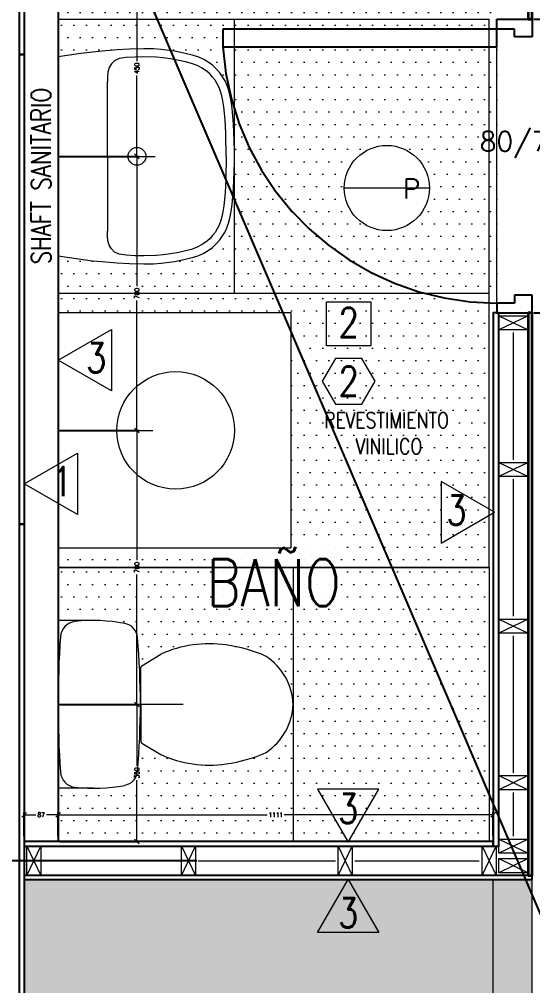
# Model space of a CAD drawing. Header units: metres. Extents: x -5.2 to 15.5, y -10.3 to 8.3.
# Drawn here: x -3.155 to -1.845, y -0.318 to 2.15 of the extents above; entities that cross this region are included whole.
import ezdxf
from ezdxf import colors
from ezdxf.entities.mleader import LeaderData, LeaderLine
from ezdxf.enums import TextEntityAlignment as Align
from ezdxf.math import Vec2, Vec3

# ---------------------------------------------------------------- set-up
doc = ezdxf.new("R2010")
doc.units = ezdxf.units.M
doc.header["$LTSCALE"] = 5
doc.header["$MEASUREMENT"] = 0
doc.linetypes.add('CENTER', pattern=[2, 1.25, -0.25, 0.25, -0.25])
doc.linetypes.add('HIDDEN', pattern=[0.375, 0.25, -0.125])
doc.layers.get('0').update_dxf_attribs({"color": 30})
doc.layers.get('DEFPOINTS').update_dxf_attribs({"color": 210})
for name, color, linetype, lineweight in [('A-ANNO-DIMS', 3, 'Continuous', 18), ('A-ANNO-SYMB', 3, 'Continuous', 18), ('A-ANNO-TEXT', 3, 'Continuous', 18), ('A-DETL-MCUT', 4, 'Continuous', 25), ('A-DOOR-FULL', 4, 'Continuous', 25), ('A-DOOR-SYMB', 3, 'Continuous', 18), ('A-ELEV-MBE2', 4, 'Continuous', 25), ('A-ELEV-OVHD', 3, 'HIDDEN', 18), ('A-FLOR-PATT', 8, 'Continuous', 18), ('A-FURN', 8, 'Continuous', 18), ('A-SECT-MCUT', 7, 'Continuous', 35), ('A-WALL-PATT', 8, 'Continuous', 18), ('A-WALL-STUD', 3, 'Continuous', 18)]:
    doc.layers.add(name, color=color, linetype=linetype, lineweight=lineweight)
doc.styles.add('E-ROMANS', font='romans.shx', dxfattribs={"width": 0.8})
doc.styles.get("Standard").update_dxf_attribs({"font": 'arial.ttf'})
doc.dimstyles.new('E-0010_TICK_12', dxfattribs={"dimscale": 0.001, "dimtxt": 12, "dimasz": 12, "dimexe": 6, "dimexo": 4, "dimgap": 6, "dimtad": 0, "dimdec": 0, "dimlfac": 1000, "dimzin": 0, "dimdsep": 46, "dimtxsty": 'E-ROMANS', "dimblk": 'OBLIQUE', "dimcen": 6, "dimclrd": 256, "dimclre": 256, "dimclrt": 256, "dimadec": 0, "dimazin": 0, "dimtfac": 1, "dimtdec": 0, "dimtmove": 1, "dimatfit": 3, "dimldrblk": 'OPEN90', "dimfxl": 1, "dimtfill": 1, "dimtolj": 1, "dimtzin": 0, "dimlwd": -1, "dimarcsym": 0})
doc.dimstyles.new('E-0050_ARW_12', dxfattribs={"dimscale": 0.001, "dimtxt": 60, "dimasz": 60, "dimexe": 30, "dimexo": 20, "dimgap": 30, "dimtad": 0, "dimzin": 0, "dimdsep": 46, "dimtxsty": 'E-ROMANS', "dimblk": 'OPEN90', "dimcen": 30, "dimclrd": 256, "dimclre": 256, "dimclrt": 256, "dimadec": 0, "dimazin": 0, "dimtfac": 1, "dimtmove": 1, "dimatfit": 3, "dimldrblk": 'OPEN90', "dimfxl": 1, "dimtfill": 1, "dimtolj": 1, "dimtzin": 0, "dimlwd": -1, "dimarcsym": 0})
pattern_1 = [(0, (-391.381464, -27.201537), (0.015875, 0.03175), [0, -0.03175])]

# ---------------------------------------------------------------- blocks, each defined once
blk = doc.blocks.new('_Open90')
at = {"color": 0, "linetype": 'ByBlock', "lineweight": -2}
for p, q in [((-0.5, 0.5), (0, 0)), ((0, 0), (-1, 0)), ((0, 0), (-0.5, -0.5))]:
    blk.add_line(p, q, dxfattribs=at)
blk = doc.blocks.new('*D53')
at = {"layer": 'A-ANNO-DIMS', "lineweight": -2, "transparency": 16777216}
for p, q in [((-2.7016, 0.0005), (-4.6127, 0.0005)), ((-2.7126, -3.9025), (-4.6127, -3.9025))]:
    blk.add_line(p, q, dxfattribs=at)
at = {"layer": 'A-ANNO-DIMS', "transparency": 16777216}
for p, q in [((-4.5827, -0.0595), (-4.5827, -1.8479)), ((-4.5827, -3.8425), (-4.5827, -2.0541))]:
    blk.add_line(p, q, dxfattribs=at)
at = {"layer": 'DEFPOINTS', "color": 0, "transparency": 16777216}
for p in [(-4.5827, 0.0005), (-2.6816, 0.0005), (-2.6926, -3.9025)]:
    blk.add_point(p, dxfattribs=at)
at = {"layer": 'A-ANNO-DIMS', "transparency": 16777216, "xscale": 0.06, "yscale": 0.06, "zscale": 0.06}
for p, rotation in [((-4.5827, 0.0005), 90), ((-4.5827, -3.9025), 270)]:
    blk.add_blockref('_Open90', p, dxfattribs=dict(at, rotation=rotation))
at = {"layer": 'A-ANNO-DIMS', "transparency": 16777216, "insert": (-4.5827, -1.951), "char_height": 0.06, "attachment_point": 5, "rotation": 90, "style": 'E-ROMANS', "bg_fill": 3, "box_fill_scale": 1.25, "bg_fill_color": 256, "bg_fill_true_color": 13158600, "bg_fill_transparency": 0}
blk.add_mtext('\\A1;3.90', dxfattribs=at)
blk = doc.blocks.new('_Oblique')
at = {"color": 0, "linetype": 'ByBlock', "lineweight": -2}
blk.add_line((-0.5, -0.5), (0.5, 0.5), dxfattribs=at)
blk = doc.blocks.new('*D76')
at = {"layer": 'A-ANNO-DIMS', "lineweight": -2, "transparency": 16777216}
for p, q in [((-3.0518, 2.25), (-2.8488, 2.25)), ((-3.0518, 1.8), (-2.8488, 1.8))]:
    blk.add_line(p, q, dxfattribs=at)
at = {"layer": 'A-ANNO-DIMS', "transparency": 16777216}
for p, q in [((-2.8548, 2.25), (-2.8548, 2.0433)), ((-2.8548, 1.8), (-2.8548, 2.0066))]:
    blk.add_line(p, q, dxfattribs=at)
at = {"layer": 'DEFPOINTS', "color": 0, "transparency": 16777216}
for p in [(-3.0558, 2.25), (-2.8548, 2.25), (-3.0558, 1.8)]:
    blk.add_point(p, dxfattribs=at)
at = {"layer": 'A-ANNO-DIMS', "transparency": 16777216, "xscale": 0.012, "yscale": 0.012, "zscale": 0.012}
for p, rotation in [((-2.8548, 2.25), 90), ((-2.8548, 1.8), 270)]:
    blk.add_blockref('_Oblique', p, dxfattribs=dict(at, rotation=rotation))
at = {"layer": 'A-ANNO-DIMS', "transparency": 16777216, "insert": (-2.8548, 2.025), "char_height": 0.012, "attachment_point": 5, "rotation": 90, "style": 'E-ROMANS', "bg_fill": 3, "box_fill_scale": 1.25, "bg_fill_color": 256, "bg_fill_true_color": 13158600, "bg_fill_transparency": 0}
blk.add_mtext('\\A1;450', dxfattribs=at)
blk = doc.blocks.new('*D55')
at = {"layer": 'A-ANNO-DIMS', "lineweight": -2, "transparency": 16777216}
for p, q in [((-3.0518, 1.8), (-2.8488, 1.8)), ((-3.0518, 1.1), (-2.8488, 1.1))]:
    blk.add_line(p, q, dxfattribs=at)
at = {"layer": 'A-ANNO-DIMS', "transparency": 16777216}
for p, q in [((-2.8548, 1.8), (-2.8548, 1.4683)), ((-2.8548, 1.1), (-2.8548, 1.4317))]:
    blk.add_line(p, q, dxfattribs=at)
at = {"layer": 'DEFPOINTS', "color": 0, "transparency": 16777216}
for p in [(-3.0558, 1.8), (-2.8548, 1.8), (-3.0558, 1.1)]:
    blk.add_point(p, dxfattribs=at)
at = {"layer": 'A-ANNO-DIMS', "transparency": 16777216, "xscale": 0.012, "yscale": 0.012, "zscale": 0.012}
for p, rotation in [((-2.8548, 1.8), 90), ((-2.8548, 1.1), 270)]:
    blk.add_blockref('_Oblique', p, dxfattribs=dict(at, rotation=rotation))
at = {"layer": 'A-ANNO-DIMS', "transparency": 16777216, "insert": (-2.8548, 1.45), "char_height": 0.012, "attachment_point": 5, "rotation": 90, "style": 'E-ROMANS', "bg_fill": 3, "box_fill_scale": 1.25, "bg_fill_color": 256, "bg_fill_true_color": 13158600, "bg_fill_transparency": 0}
blk.add_mtext('\\A1;700', dxfattribs=at)
blk = doc.blocks.new('*D56')
at = {"layer": 'A-ANNO-DIMS', "lineweight": -2, "transparency": 16777216}
for p, q in [((-3.0518, 1.1), (-2.8488, 1.1)), ((-3.0518, 0.4), (-2.8488, 0.4))]:
    blk.add_line(p, q, dxfattribs=at)
at = {"layer": 'A-ANNO-DIMS', "transparency": 16777216}
for p, q in [((-2.8548, 1.1), (-2.8548, 0.7683)), ((-2.8548, 0.4), (-2.8548, 0.7317))]:
    blk.add_line(p, q, dxfattribs=at)
at = {"layer": 'DEFPOINTS', "color": 0, "transparency": 16777216}
for p in [(-3.0558, 1.1), (-2.8548, 1.1), (-3.0558, 0.4)]:
    blk.add_point(p, dxfattribs=at)
at = {"layer": 'A-ANNO-DIMS', "transparency": 16777216, "xscale": 0.012, "yscale": 0.012, "zscale": 0.012}
for p, rotation in [((-2.8548, 1.1), 90), ((-2.8548, 0.4), 270)]:
    blk.add_blockref('_Oblique', p, dxfattribs=dict(at, rotation=rotation))
at = {"layer": 'A-ANNO-DIMS', "transparency": 16777216, "insert": (-2.8548, 0.75), "char_height": 0.012, "attachment_point": 5, "rotation": 90, "style": 'E-ROMANS', "bg_fill": 3, "box_fill_scale": 1.25, "bg_fill_color": 256, "bg_fill_true_color": 13158600, "bg_fill_transparency": 0}
blk.add_mtext('\\A1;700', dxfattribs=at)
blk = doc.blocks.new('*D57')
at = {"layer": 'A-ANNO-DIMS', "lineweight": -2, "transparency": 16777216}
for p, q in [((-3.0518, 0.4), (-2.8488, 0.4)), ((-3.0518, 0.05), (-2.8488, 0.05))]:
    blk.add_line(p, q, dxfattribs=at)
at = {"layer": 'A-ANNO-DIMS', "transparency": 16777216}
for p, q in [((-2.8548, 0.4), (-2.8548, 0.2433)), ((-2.8548, 0.05), (-2.8548, 0.2067))]:
    blk.add_line(p, q, dxfattribs=at)
at = {"layer": 'DEFPOINTS', "color": 0, "transparency": 16777216}
for p in [(-3.0558, 0.4), (-2.8548, 0.4), (-3.0558, 0.05)]:
    blk.add_point(p, dxfattribs=at)
at = {"layer": 'A-ANNO-DIMS', "transparency": 16777216, "xscale": 0.012, "yscale": 0.012, "zscale": 0.012}
for p, rotation in [((-2.8548, 0.4), 90), ((-2.8548, 0.05), 270)]:
    blk.add_blockref('_Oblique', p, dxfattribs=dict(at, rotation=rotation))
at = {"layer": 'A-ANNO-DIMS', "transparency": 16777216, "insert": (-2.8548, 0.225), "char_height": 0.012, "attachment_point": 5, "rotation": 90, "style": 'E-ROMANS', "bg_fill": 3, "box_fill_scale": 1.25, "bg_fill_color": 256, "bg_fill_true_color": 13158600, "bg_fill_transparency": 0}
blk.add_mtext('\\A1;350', dxfattribs=at)
blk = doc.blocks.new('*D58')
at = {"layer": 'A-ANNO-DIMS', "lineweight": -2, "transparency": 16777216}
for p, q in [((-3.1428, 0.0636), (-3.1428, 0.1242)), ((-3.0558, 0.0636), (-3.0558, 0.1242))]:
    blk.add_line(p, q, dxfattribs=at)
at = {"layer": 'A-ANNO-DIMS', "transparency": 16777216}
for p, q in [((-3.1428, 0.1182), (-3.1131, 0.1182)), ((-3.0558, 0.1182), (-3.0855, 0.1182))]:
    blk.add_line(p, q, dxfattribs=at)
at = {"layer": 'DEFPOINTS', "color": 0, "transparency": 16777216}
for p in [(-3.0558, 0.1182), (-3.1428, 0.0596), (-3.0558, 0.0596)]:
    blk.add_point(p, dxfattribs=at)
at = {"layer": 'A-ANNO-DIMS', "transparency": 16777216, "xscale": 0.012, "yscale": 0.012, "zscale": 0.012, "rotation": 180}
blk.add_blockref('_Oblique', (-3.1428, 0.1182), dxfattribs=at)
at = {"layer": 'A-ANNO-DIMS', "transparency": 16777216, "xscale": 0.012, "yscale": 0.012, "zscale": 0.012}
blk.add_blockref('_Oblique', (-3.0558, 0.1182), dxfattribs=at)
at = {"layer": 'A-ANNO-DIMS', "transparency": 16777216, "insert": (-3.0993, 0.1182), "char_height": 0.012, "attachment_point": 5, "style": 'E-ROMANS', "bg_fill": 3, "box_fill_scale": 1.25, "bg_fill_color": 256, "bg_fill_true_color": 13158600, "bg_fill_transparency": 0}
blk.add_mtext('\\A1;87', dxfattribs=at)
blk = doc.blocks.new('*D59')
at = {"layer": 'A-ANNO-DIMS', "lineweight": -2, "transparency": 16777216}
for p, q in [((-3.0558, 0.0636), (-3.0558, 0.1242)), ((-1.945, 0.0636), (-1.945, 0.1242))]:
    blk.add_line(p, q, dxfattribs=at)
at = {"layer": 'A-ANNO-DIMS', "transparency": 16777216}
for p, q in [((-3.0558, 0.1182), (-2.5213, 0.1182)), ((-1.945, 0.1182), (-2.4796, 0.1182))]:
    blk.add_line(p, q, dxfattribs=at)
at = {"layer": 'DEFPOINTS', "color": 0, "transparency": 16777216}
for p in [(-1.945, 0.1182), (-3.0558, 0.0596), (-1.945, 0.0596)]:
    blk.add_point(p, dxfattribs=at)
at = {"layer": 'A-ANNO-DIMS', "transparency": 16777216, "xscale": 0.012, "yscale": 0.012, "zscale": 0.012, "rotation": 180}
blk.add_blockref('_Oblique', (-3.0558, 0.1182), dxfattribs=at)
at = {"layer": 'A-ANNO-DIMS', "transparency": 16777216, "xscale": 0.012, "yscale": 0.012, "zscale": 0.012}
blk.add_blockref('_Oblique', (-1.945, 0.1182), dxfattribs=at)
at = {"layer": 'A-ANNO-DIMS', "transparency": 16777216, "insert": (-2.5004, 0.1182), "char_height": 0.012, "attachment_point": 5, "style": 'E-ROMANS', "bg_fill": 3, "box_fill_scale": 1.25, "bg_fill_color": 256, "bg_fill_true_color": 13158600, "bg_fill_transparency": 0}
blk.add_mtext('\\A1;1111', dxfattribs=at)
blk = doc.blocks.new('*D77')
at = {"layer": 'A-ANNO-DIMS', "lineweight": -2, "transparency": 16777216}
for p, q in [((-1.8418, 2.15), (-1.794, 2.15)), ((-1.8418, 1.4), (-1.794, 1.4))]:
    blk.add_line(p, q, dxfattribs=at)
at = {"layer": 'A-ANNO-DIMS', "transparency": 16777216}
for p, q in [((-1.8, 2.15), (-1.8, 1.7933)), ((-1.8, 1.4), (-1.8, 1.7567))]:
    blk.add_line(p, q, dxfattribs=at)
at = {"layer": 'DEFPOINTS', "color": 0, "transparency": 16777216}
for p in [(-1.8458, 2.15), (-1.8458, 1.4), (-1.8, 1.4)]:
    blk.add_point(p, dxfattribs=at)
at = {"layer": 'A-ANNO-DIMS', "transparency": 16777216, "xscale": 0.012, "yscale": 0.012, "zscale": 0.012}
for p, rotation in [((-1.8, 2.15), 90), ((-1.8, 1.4), 270)]:
    blk.add_blockref('_Oblique', p, dxfattribs=dict(at, rotation=rotation))
at = {"layer": 'A-ANNO-DIMS', "transparency": 16777216, "insert": (-1.8, 1.775), "char_height": 0.012, "attachment_point": 5, "rotation": 90, "style": 'E-ROMANS', "bg_fill": 3, "box_fill_scale": 1.25, "bg_fill_color": 256, "bg_fill_true_color": 13158600, "bg_fill_transparency": 0}
blk.add_mtext('\\A1;750', dxfattribs=at)

msp = doc.modelspace()

# ---------------------------------------------------------------- hatches: boundary and pattern name
at = {"layer": 'A-FLOR-PATT'}
h = msp.add_hatch(dxfattribs=at)
h.set_pattern_fill('DOTS', color=256, scale=0.02, style=0)
h.set_pattern_definition(pattern_1)
h.paths.add_polyline_path([(-2.45581, 0.4, -0.2371548), (-2.52474, 0.27736, -0.074669), (-2.62698, 0.24807, -0.1434124), (-2.79392, 0.27188), (-2.84248, 0.30122, -0.2625714), (-2.84489, 0.3055), (-2.84489, 0.4), (-2.84581, 0.4, -0.0215593), (-2.85318, 0.22912, -0.3361223), (-2.88557, 0.19327, -0.046919), (-2.96555, 0.18575), (-3.05581, 0.18575), (-3.05581, 0.05), (-2.45581, 0.05)])
h.paths.add_polyline_path([(-1.94281, 2.24998), (-1.95582, 2.24998), (-3.05582, 2.24998), (-3.05581, 2.15), (-1.95581, 2.15), (-1.95581, 2.125), (-1.9358, 2.125), (-1.9358, 2.15), (-1.94281, 2.15)])
h.paths.add_polyline_path([(-2.6358, 2.125), (-1.95581, 2.125), (-1.95581, 2.15), (-3.05581, 2.15), (-3.05581, 2.05453), (-3.00416, 2.06207), (-2.96807, 2.0665), (-2.94318, 2.06904), (-2.90473, 2.07213), (-2.8736, 2.07391), (-2.83678, 2.07499), (-2.81219, 2.07435), (-2.79258, 2.07292), (-2.75855, 2.0685), (-2.73452, 2.06384), (-2.71048, 2.05787), (-2.69678, 2.05327), (-2.68355, 2.04713), (-2.67258, 2.04055), (-2.66208, 2.03274), (-2.65119, 2.02265), (-2.64307, 2.01338), (-2.63592, 2.00347), (-2.62977, 1.99299), (-2.62498, 1.98285), (-2.62056, 1.97065), (-2.61736, 1.95808), (-2.61423, 1.94114), (-2.61155, 1.92262), (-2.60948, 1.90271), (-2.60812, 1.88198), (-2.60813, 1.88219, 0.0041794), (-2.6081, 1.88177), (-2.60812, 1.88198), (-2.60711, 1.86145), (-2.60712, 1.86164, 0.0036586), (-2.6071, 1.86127), (-2.60711, 1.86145), (-2.60633, 1.83889), (-2.60634, 1.83908, 0.003903), (-2.60633, 1.83869), (-2.60633, 1.83889), (-2.60589, 1.81537), (-2.60581, 1.8), (-2.60589, 1.78463), (-2.60633, 1.76111), (-2.60633, 1.76131, 0.003903), (-2.60634, 1.76092), (-2.60633, 1.76111), (-2.60711, 1.73855), (-2.6071, 1.73873, 0.0036586), (-2.60712, 1.73836), (-2.60711, 1.73855), (-2.60812, 1.71802), (-2.6081, 1.71822, 0.0041794), (-2.60813, 1.71781), (-2.60812, 1.71802), (-2.60948, 1.69729), (-2.61155, 1.67738), (-2.61423, 1.65886), (-2.61736, 1.64192), (-2.62056, 1.62934), (-2.62498, 1.61715), (-2.62977, 1.60701), (-2.63592, 1.59653), (-2.64307, 1.58662), (-2.65119, 1.57734), (-2.66208, 1.56726), (-2.67258, 1.55945), (-2.68355, 1.55287), (-2.69678, 1.54673), (-2.71048, 1.54213), (-2.73452, 1.53616), (-2.75855, 1.5315), (-2.79258, 1.52707), (-2.81219, 1.52565), (-2.83678, 1.52501), (-2.8736, 1.52609), (-2.90473, 1.52787), (-2.94318, 1.53096), (-2.96807, 1.5335), (-3.00416, 1.53793), (-3.05581, 1.54547), (-3.05581, 1.45), (-2.12051, 1.45, -0.3190426), (-2.6358, 2.08)])
h.paths.add_polyline_path([(-1.95581, 2.08), (-2.60581, 2.08), (-2.60581, 1.91928, 0.25591), (-2.12051, 1.45), (-1.95581, 1.45)], flags=17)
h.paths.add_polyline_path([(-2.10803, 1.71912, -1), (-2.32553, 1.71912, -1)], flags=16)
h.paths.add_polyline_path([(-1.9358, 2.08), (-1.95581, 2.08), (-1.95581, 1.45), (-1.95581, 1.45), (-1.95581, 1.42531, 0.0071183), (-1.9358, 1.425)])
h.paths.add_polyline_path([(-1.95581, 1.42531, -0.0594632), (-2.12051, 1.45), (-3.05581, 1.45), (-3.05581, 1.4), (-2.46081, 1.4), (-2.46081, 0.8), (-3.05581, 0.8), (-3.05581, 0.75), (-1.95581, 0.75)])
h.paths.add_polyline_path([(-2.84248, 0.49878), (-2.84247, 0.49878, 0.2626065), (-2.84489, 0.4945), (-2.84489, 0.4), (-2.84489, 0.3055, 0.2625714), (-2.84248, 0.30122), (-2.84247, 0.30122, -0.2626065), (-2.84489, 0.3055), (-2.84489, 0.4), (-2.84489, 0.4945, -0.2625714)])
h.paths.add_polyline_path([(-2.45581, 0.75), (-3.05581, 0.75), (-3.05581, 0.61425), (-2.96555, 0.61425, -0.046919), (-2.88557, 0.60673, -0.3361223), (-2.85318, 0.57088, -0.0097099), (-2.84488, 0.49427, -0.2752917), (-2.84248, 0.49878), (-2.79392, 0.52812, -0.1434124), (-2.62698, 0.55193, -0.074669), (-2.52474, 0.52264, -0.2371548), (-2.45581, 0.4)])
h.paths.add_polyline_path([(-1.95581, 0.75), (-2.45581, 0.75), (-2.45581, 0.05), (-1.95581, 0.05)])
h.paths.add_polyline_path([(-2.26667, 1.64961), (-2.16606, 1.64961), (-2.16606, 1.72253), (-2.26667, 1.72253)], flags=8)
h.paths.add_polyline_path([(-2.27269, 1.73046), (-2.16575, 1.73046), (-2.16575, 1.80546), (-2.27269, 1.80546)], flags=8)
h = msp.add_hatch(dxfattribs=at)
h.set_pattern_fill('DOTS', color=256, scale=0.02, style=0)
h.set_pattern_definition(pattern_1)
h.paths.add_polyline_path([(-1.94581, -0.047), (-3.14281, -0.047), (-3.14281, -0.34), (-3.14281, -0.547), (-2.54227, -0.547), (-2.54227, -0.604), (-2.54227, -0.60402), (-2.54827, -0.60402), (-3.14281, -0.604), (-3.14281, -0.65402), (-2.54281, -0.65402), (-2.54281, -1.25402), (-3.14281, -1.25402), (-3.14281, -1.30402), (-2.64336, -1.30402), (-2.64336, -1.65498), (-3.14281, -1.65498), (-3.14281, -2.35499), (-2.64282, -2.35499), (-2.64282, -3.05499), (-2.64281, -3.05499), (-2.64282, -3.85499), (-1.94281, -3.85499), (-1.91781, -3.85499), (-1.84581, -3.85499), (-1.84581, -0.66001), (-1.94581, -0.66001)])
h.paths.add_polyline_path([(-2.49281, -1.70499), (-2.49281, -2.30499), (-3.09281, -2.30499), (-3.09281, -1.70499)], flags=16)
h.paths.add_polyline_path([(-1.84581, -0.047), (-1.94581, -0.047), (-1.94581, -0.66001), (-1.84581, -0.66001)])

# ---------------------------------------------------------------- linework, layer by layer
at = {"layer": 'A-ANNO-SYMB'}
for p, q in [((-2.60581, 1.45), (-2.60581, 2.15)), ((-1.95581, 1.45), (-1.95581, 2.15))]:
    msp.add_line(p, q, dxfattribs=at)
at = {"layer": 'A-ANNO-TEXT'}
for points in [[(-2.37046, 1.42828), (-2.25796, 1.42828), (-2.25796, 1.31578), (-2.37046, 1.31578)], [(-2.28055, 1.16711), (-2.24688, 1.22542), (-2.28055, 1.28373), (-2.34788, 1.28373), (-2.38154, 1.22542), (-2.34788, 1.16711)], [(-1.94231, 0.89064), (-2.07817, 0.96908), (-2.07817, 0.8122)], [(-2.31524, -0.047), (-2.23681, -0.18286), (-2.39368, -0.18286)]]:
    msp.add_lwpolyline(points, close=True, dxfattribs=at)
at = {"layer": 'A-DETL-MCUT'}
for points in [[(-3.1548, 2.06), (-3.15481, 3.26002), (-3.14281, 3.26002), (-3.1428, 2.06)], [(-3.15481, 0.86), (-3.15481, 2.06), (-3.14281, 2.06), (-3.14281, 0.86)], [(-1.93081, 1.4), (-1.94503, 1.4), (-1.94502, 0.038), (-1.9308, 0.038)], [(-3.15481, -0.34), (-3.15481, 0.86), (-3.14281, 0.86), (-3.14281, -0.34)], [(-1.94502, 0.038), (-1.94502, 0.05), (-3.14281, 0.05), (-3.14281, 0.038)], [(-1.84581, -0.047), (-1.84581, -0.03701), (-3.14281, -0.037), (-3.14281, -0.047)]]:
    msp.add_lwpolyline(points, close=True, dxfattribs=at)
at = {"layer": 'A-DOOR-FULL', "linetype": 'CENTER'}
msp.add_lwpolyline([(-2.6358, 2.08), (-1.9358, 2.08), (-1.9358, 2.125), (-2.6358, 2.125), (-2.6358, 2.08)], dxfattribs=at)
msp.add_arc((-1.93474, 2.12768), 0.70268, 183.89066, 269.91357, dxfattribs=at)
at = {"layer": 'A-DOOR-SYMB'}
msp.add_lwpolyline([(-2.10803, 1.71912), (-2.32553, 1.71912)], dxfattribs=at)
msp.add_circle((-2.21678, 1.71912), 0.10875, dxfattribs=at)
at = {"layer": 'A-ELEV-MBE2'}
msp.add_line((-3.05582, 2.24998), (-3.05581, 0.05), dxfattribs=at)
at = {"layer": 'A-ELEV-OVHD'}
msp.add_lwpolyline([(-1.94581, -0.04702), (-1.94581, -0.66001), (-1.79581, -0.66001), (-1.79581, -0.57001), (-1.84581, -0.57001), (-1.84581, -0.047)], dxfattribs=at)
at = {"layer": 'A-FLOR-PATT'}
msp.add_line((-1.9358, 1.425), (-1.9358, 2.125), dxfattribs=at)
at = {"layer": 'A-FURN'}
for p, q in [((-2.79258, 2.07292), (-2.81219, 2.07435)), ((-2.78778, 2.05134), (-2.80596, 2.05295)), ((-2.75855, 2.0685), (-2.79258, 2.07292)), ((-2.76918, 2.04893), (-2.78778, 2.05134)), ((-2.74792, 2.04521), (-2.76918, 2.04893)), ((-2.73452, 2.06384), (-2.75855, 2.0685)), ((-2.71048, 2.05787), (-2.73452, 2.06384)), ((-2.69678, 2.05327), (-2.71048, 2.05787)), ((-2.68355, 2.04713), (-2.69678, 2.05327)), ((-2.73104, 2.0415), (-2.74792, 2.04521)), ((-2.71574, 2.03755), (-2.73104, 2.0415)), ((-2.70084, 2.03224), (-2.71574, 2.03755)), ((-2.68814, 2.02562), (-2.70084, 2.03224)), ((-2.67484, 2.01608), (-2.68814, 2.02562)), ((-2.67258, 2.04055), (-2.68355, 2.04713)), ((-2.66208, 2.03274), (-2.67258, 2.04055)), ((-2.65119, 2.02265), (-2.66208, 2.03274)), ((-2.66808, 2.00992), (-2.67484, 2.01608)), ((-2.66136, 2.00263), (-2.66808, 2.00992)), ((-2.655, 1.99428), (-2.66136, 2.00263)), ((-2.64307, 2.01338), (-2.65119, 2.02265)), ((-2.63592, 2.00347), (-2.64307, 2.01338)), ((-2.62977, 1.99299), (-2.63592, 2.00347)), ((-2.64962, 1.9856), (-2.655, 1.99428)), ((-2.64496, 1.97622), (-2.64962, 1.9856)), ((-2.6411, 1.96605), (-2.64496, 1.97622)), ((-2.62498, 1.98285), (-2.62977, 1.99299)), ((-2.62056, 1.97065), (-2.62498, 1.98285)), ((-2.638, 1.95426), (-2.6411, 1.96605)), ((-2.63557, 1.94137), (-2.638, 1.95426)), ((-2.61736, 1.95808), (-2.62056, 1.97065)), ((-2.61423, 1.94114), (-2.61736, 1.95808)), ((-2.63325, 1.92657), (-2.63557, 1.94137)), ((-2.63127, 1.91025), (-2.63325, 1.92657)), ((-2.61155, 1.92262), (-2.61423, 1.94114)), ((-2.6298, 1.89277), (-2.63127, 1.91025)), ((-2.60948, 1.90271), (-2.61155, 1.92262)), ((-2.6081, 1.88177), (-2.60948, 1.90271)), ((-2.62885, 1.87655), (-2.6298, 1.89277)), ((-2.62799, 1.85819), (-2.62885, 1.87655)), ((-2.6071, 1.86127), (-2.60813, 1.88219)), ((-2.62733, 1.83862), (-2.62799, 1.85819)), ((-2.60633, 1.83869), (-2.60712, 1.86164)), ((-2.62692, 1.81733), (-2.62733, 1.83862)), ((-2.60589, 1.81521), (-2.60634, 1.83908)), ((-2.62681, 1.8), (-2.62692, 1.81733)), ((-2.60581, 1.8), (-2.60589, 1.81554)), ((-2.62692, 1.78267), (-2.62733, 1.76138)), ((-2.62681, 1.8), (-2.62692, 1.78267)), ((-2.60634, 1.76092), (-2.60589, 1.78463)), ((-2.60589, 1.78463), (-2.60581, 1.8)), ((-2.62733, 1.76138), (-2.62799, 1.74181)), ((-2.60712, 1.73836), (-2.60633, 1.76131)), ((-2.62799, 1.74181), (-2.62885, 1.72345)), ((-2.60813, 1.71781), (-2.6071, 1.73873)), ((-2.6298, 1.70723), (-2.63127, 1.68974)), ((-2.62885, 1.72345), (-2.6298, 1.70723)), ((-2.60948, 1.69729), (-2.6081, 1.71822)), ((-2.63127, 1.68974), (-2.63325, 1.67343)), ((-2.61155, 1.67738), (-2.60948, 1.69729)), ((-2.63557, 1.65863), (-2.638, 1.64574)), ((-2.63325, 1.67343), (-2.63557, 1.65863)), ((-2.61736, 1.64192), (-2.61423, 1.65886)), ((-2.61423, 1.65886), (-2.61155, 1.67738)), ((-2.6411, 1.63395), (-2.64496, 1.62378)), ((-2.638, 1.64574), (-2.6411, 1.63395)), ((-2.62498, 1.61715), (-2.62056, 1.62934)), ((-2.62056, 1.62934), (-2.61736, 1.64192)), ((-2.655, 1.60572), (-2.66136, 1.59737)), ((-2.64962, 1.6144), (-2.655, 1.60572)), ((-2.64496, 1.62378), (-2.64962, 1.6144)), ((-2.63592, 1.59653), (-2.62977, 1.60701)), ((-2.62977, 1.60701), (-2.62498, 1.61715)), ((-2.67484, 1.58392), (-2.68814, 1.57438)), ((-2.66808, 1.59008), (-2.67484, 1.58392)), ((-2.66136, 1.59737), (-2.66808, 1.59008)), ((-2.65119, 1.57734), (-2.64307, 1.58662)), ((-2.64307, 1.58662), (-2.63592, 1.59653)), ((-2.73104, 1.5585), (-2.74792, 1.55479)), ((-2.71574, 1.56244), (-2.73104, 1.5585)), ((-2.70084, 1.56776), (-2.71574, 1.56244)), ((-2.68814, 1.57438), (-2.70084, 1.56776)), ((-2.68355, 1.55287), (-2.67258, 1.55945)), ((-2.67258, 1.55945), (-2.66208, 1.56726)), ((-2.66208, 1.56726), (-2.65119, 1.57734)), ((-2.78778, 1.54866), (-2.80596, 1.54705)), ((-2.79258, 1.52707), (-2.75855, 1.5315)), ((-2.76918, 1.55107), (-2.78778, 1.54866)), ((-2.74792, 1.55479), (-2.76918, 1.55107)), ((-2.75855, 1.5315), (-2.73452, 1.53616)), ((-2.73452, 1.53616), (-2.71048, 1.54213)), ((-2.71048, 1.54213), (-2.69678, 1.54673)), ((-2.69678, 1.54673), (-2.68355, 1.55287)), ((-2.81219, 1.52565), (-2.79258, 1.52707))]:
    msp.add_line(p, q, dxfattribs=at)
for centre, radius, start, end in [((-2.58316, 1.88342), 0.025, 182.80689, 183.76472), ((-2.58213, 1.86249), 0.025, 181.9684, 182.80689), ((-2.58134, 1.83955), 0.025, 181.0739, 181.9684), ((-2.58089, 1.81568), 0.025, 180.31842, 181.0739), ((-2.58134, 1.76045), 0.025, 178.0316, 178.9261), ((-2.58213, 1.7375), 0.025, 177.19311, 178.0316), ((-2.58316, 1.71658), 0.025, 176.23528, 177.19311), ((-2.66981, 0.255), 0.3, 81.79307, 114.43818), ((-2.67337, 0.19686), 0.35808, 65.47558, 82.55676), ((-2.61228, 0.39274), 0.15664, 2.65515, 56.02113), ((-2.61228, 0.40726), 0.15664, 303.97887, 357.34485), ((-2.66981, 0.545), 0.3, 245.56182, 278.20693), ((-2.67337, 0.60314), 0.35808, 277.44324, 294.52442)]:
    msp.add_arc(centre, radius, start, end, dxfattribs=at)
at = {"layer": 'A-SECT-MCUT'}
for points in [[(-1.8458, 3.037), (-1.8558, 3.037), (-1.8558, 2.15), (-1.8458, 2.15)], [(-1.85581, -0.03701), (-1.84581, -0.03701), (-1.84581, 1.4), (-1.85581, 1.4)]]:
    msp.add_lwpolyline(points, close=True, dxfattribs=at)
at = {"layer": 'A-WALL-PATT', "ltscale": 0.1}
for p, q in [((-1.89331, 1.025), (-1.89331, 1.35)), ((-1.89331, 0.625), (-1.89331, 0.975)), ((-1.89331, 0.225), (-1.89331, 0.575)), ((-1.8933, 0.06299), (-1.89331, 0.175)), ((-2.29809, 0.0005), (-1.98081, 0.0005))]:
    msp.add_line(p, q, dxfattribs=at)
at = {"layer": 'A-WALL-STUD'}
for p, q in [((-1.93081, 1.018), (-1.85581, 0.982)), ((-1.85581, 1.018), (-1.93081, 0.982)), ((-1.93081, 0.618), (-1.85581, 0.582)), ((-1.85581, 0.618), (-1.93081, 0.582)), ((-1.93081, 0.218), (-1.85581, 0.182)), ((-1.85581, 0.218), (-1.93081, 0.182)), ((-2.34109, -0.037), (-2.30509, 0.038)), ((-2.34109, 0.038), (-2.30509, -0.037)), ((-1.97381, -0.037), (-1.93781, 0.038)), ((-1.97381, 0.038), (-1.93781, -0.037)), ((-1.93081, 0.006), (-1.85581, -0.03)), ((-1.85581, 0.006), (-1.93081, -0.03))]:
    msp.add_line(p, q, dxfattribs=at)
for points in [[(-1.93081, 1.018), (-1.85581, 1.018), (-1.85581, 0.982), (-1.93081, 0.982)], [(-1.93081, 0.618), (-1.85581, 0.618), (-1.85581, 0.582), (-1.93081, 0.582)], [(-1.93081, 0.218), (-1.85581, 0.218), (-1.85581, 0.182), (-1.93081, 0.182)], [(-2.34109, -0.037), (-2.34109, 0.038), (-2.30509, 0.038), (-2.30509, -0.037)], [(-1.97381, -0.037), (-1.97381, 0.038), (-1.93781, 0.038), (-1.93781, -0.037)], [(-1.93081, 0.006), (-1.85581, 0.006), (-1.85581, -0.03), (-1.93081, -0.03)]]:
    msp.add_lwpolyline(points, close=True, dxfattribs=at)

# ---------------------------------------------------------------- texts
at = {"layer": 'A-ANNO-TEXT', "style": 'E-ROMANS'}
for s, insert, char_height, attachment_point, rotation in [('SHAFT SANITARIO', (-3.12439, 1.74963), 0.05, 2, 90), ('\\pi-0.45,l0.45,t0.45;2', (-2.31421, 1.37546), 0.075, 5, 0.00048), ('\\pi-0.45,l0.45,t0.45;2', (-2.31421, 1.22542), 0.075, 5, 0.00048), ('\\pi-0.45,l0.45,t0.45;3', (-2.03921, 0.8963), 0.075, 5, 0.00048), ('\\pi-0.45,l0.45,t0.45;3', (-2.31524, -0.13275), 0.075, 5, 359.99952)]:
    msp.add_mtext(s, dxfattribs=dict(at, insert=insert, char_height=char_height, attachment_point=attachment_point, rotation=rotation))
for s, insert, char_height, attachment_point in [('\\pi-0.17143;REVESTIMIENTO\\P\\pi-0.091429;VINILICO', (-2.20506, 1.03919), 0.04, 7), ('\\pi-0.36,l0.36,t0.36;BAÑO', (-2.50564, 0.71107), 0.12, 5)]:
    msp.add_mtext(s, dxfattribs=dict(at, insert=insert, char_height=char_height, attachment_point=attachment_point))
msp.add_attdef('P', text='P', height=0.05, dxfattribs=at).set_placement((-2.15374, 1.67738), align=Align.BOTTOM_CENTER)

# ---------------------------------------------------------------- next in the draw order: dimensions: what is measured, and where the dimension line sits
at = {"layer": 'A-ANNO-DIMS'}
for base, p1, p2, dimstyle, override, picture, middle in [((-2.8548, 2.24998), (-3.05581, 1.8), (-3.05581, 2.24998), 'E-0010_TICK_12', {"dimdec": 0}, '*D76', (-2.8548, 2.02499)), ((-1.80004, 1.4), (-1.8458, 2.15), (-1.8458, 1.4), 'E-0010_TICK_12', {"dimdec": 0}, '*D77', (-1.80004, 1.775)), ((-4.58268, 0.0005), (-2.69258, -3.9025), (-2.68158, 0.0005), 'E-0050_ARW_12', {"dimfxl": 0.3}, '*D53', (-4.58268, -1.951))]:
    dim = msp.add_linear_dim(base=base, p1=p1, p2=p2, angle=90, dimstyle=dimstyle, override=override, dxfattribs=at)
    dim.commit()
    dim.dimension.update_dxf_attribs({"geometry": picture, "text_midpoint": middle})

# ---------------------------------------------------------------- next in the draw order: linework, layer by layer
at = {"layer": 'A-ANNO-SYMB'}
for p, q in [((-3.05581, 2.15), (-1.95581, 2.15)), ((-3.05581, 2.05453), (-3.05581, 2.15))]:
    msp.add_line(p, q, dxfattribs=at)
at = {"layer": 'A-DOOR-FULL', "linetype": 'CENTER'}
for points in [[(-1.9358, 2.125), (-1.9358, 2.15), (-1.8458, 2.15), (-1.8458, 2.105), (-1.8908, 2.105), (-1.8908, 2.125), (-1.9358, 2.125)], [(-1.9358, 1.425), (-1.9358, 1.4), (-1.8458, 1.4), (-1.8458, 1.445), (-1.8908, 1.445), (-1.8908, 1.425), (-1.9358, 1.425)]]:
    msp.add_lwpolyline(points, dxfattribs=at)
at = {"layer": 'A-FURN'}
for p, q in [((-2.8736, 2.07391), (-2.90473, 2.07213)), ((-2.83678, 2.07499), (-2.8736, 2.07391)), ((-2.81219, 2.07435), (-2.83678, 2.07499)), ((-3.00416, 2.06207), (-3.05581, 2.05453)), ((-2.96807, 2.0665), (-3.00416, 2.06207)), ((-2.94318, 2.06904), (-2.96807, 2.0665)), ((-2.90473, 2.07213), (-2.94318, 2.06904)), ((-2.89972, 2.04999), (-2.91161, 2.04437)), ((-2.88186, 2.05235), (-2.89972, 2.04999)), ((-2.85896, 2.05376), (-2.88186, 2.05235)), ((-2.83691, 2.054), (-2.85896, 2.05376)), ((-2.80596, 2.05295), (-2.83691, 2.054)), ((-2.92557, 2.02728), (-2.92862, 2.0154)), ((-2.91994, 2.03661), (-2.92557, 2.02728)), ((-2.91161, 2.04437), (-2.91994, 2.03661)), ((-2.9295, 2.00351), (-2.92981, 1.99103)), ((-2.92862, 2.0154), (-2.9295, 2.00351))]:
    msp.add_line(p, q, dxfattribs=at)
at = {"layer": 'A-WALL-PATT', "ltscale": 0.1}
for p, q in [((-3.10481, 0.0005), (-2.74809, 0.0005)), ((-2.69809, 0.0005), (-2.34809, 0.0005))]:
    msp.add_line(p, q, dxfattribs=at)
at = {"layer": 'A-WALL-STUD'}
for p, q in [((-1.93081, 1.393), (-1.85581, 1.357)), ((-1.85581, 1.393), (-1.93081, 1.357)), ((-3.13581, -0.037), (-3.09981, 0.038)), ((-3.13581, 0.038), (-3.09981, -0.037)), ((-2.74109, -0.037), (-2.70509, 0.038)), ((-2.74109, 0.038), (-2.70509, -0.037))]:
    msp.add_line(p, q, dxfattribs=at)
for points in [[(-1.93081, 1.393), (-1.85581, 1.393), (-1.85581, 1.357), (-1.93081, 1.357)], [(-3.13581, -0.037), (-3.13581, 0.038), (-3.09981, 0.038), (-3.09981, -0.037)], [(-2.74109, -0.037), (-2.74109, 0.038), (-2.70509, 0.038), (-2.70509, -0.037)]]:
    msp.add_lwpolyline(points, close=True, dxfattribs=at)

# ---------------------------------------------------------------- next in the draw order: texts
at = {"layer": 'A-ANNO-TEXT', "style": 'E-ROMANS'}
msp.add_attdef('80/75', text='x/x', height=0.05, dxfattribs=at).set_placement((-1.87048, 1.86316), align=Align.TOP_CENTER)

# ---------------------------------------------------------------- next in the draw order: dimensions: what is measured, and where the dimension line sits
at = {"layer": 'A-ANNO-DIMS'}
dim = msp.add_linear_dim(base=(-2.8548, 1.8), p1=(-3.05581, 1.1), p2=(-3.05581, 1.8), angle=90, dimstyle='E-0010_TICK_12', override={"dimdec": 0}, dxfattribs=at)
dim.commit()
dim.dimension.update_dxf_attribs({"geometry": '*D55', "text_midpoint": (-2.8548, 1.45)})

# ---------------------------------------------------------------- next in the draw order: linework, layer by layer
at = {"layer": 'A-ANNO-SYMB'}
for p in [(-3.05581, 1.54547), (-1.95581, 1.45)]:
    msp.add_line(p, (-3.05581, 1.45), dxfattribs=at)
at = {"layer": 'A-ANNO-TEXT'}
msp.add_lwpolyline([(-3.05531, 1.27963), (-2.91945, 1.35807), (-2.91945, 1.20119)], close=True, dxfattribs=at)
at = {"layer": 'A-FURN'}
for p, q in [((-3.05581, 2.05453), (-3.05581, 1.8)), ((-2.92981, 1.8), (-2.92981, 1.99103)), ((-3.05581, 1.8), (-3.05581, 1.54547)), ((-3.05581, 1.8), (-2.80827, 1.8)), ((-2.92981, 1.8), (-2.92981, 1.60897)), ((-2.9295, 1.59649), (-2.92981, 1.60897)), ((-2.92862, 1.5846), (-2.9295, 1.59649)), ((-2.92557, 1.57272), (-2.92862, 1.5846)), ((-2.91994, 1.56339), (-2.92557, 1.57272)), ((-2.91161, 1.55563), (-2.91994, 1.56339)), ((-2.89972, 1.55001), (-2.91161, 1.55563)), ((-3.05581, 1.54547), (-3.00416, 1.53793)), ((-3.00416, 1.53793), (-2.96807, 1.5335)), ((-2.96807, 1.5335), (-2.94318, 1.53096)), ((-2.94318, 1.53096), (-2.90473, 1.52787)), ((-2.88186, 1.54765), (-2.89972, 1.55001)), ((-2.85896, 1.54624), (-2.88186, 1.54765)), ((-2.83691, 1.546), (-2.85896, 1.54624)), ((-2.80596, 1.54705), (-2.83691, 1.546)), ((-2.90473, 1.52787), (-2.8736, 1.52609)), ((-2.8736, 1.52609), (-2.83678, 1.52501)), ((-2.83678, 1.52501), (-2.81219, 1.52565))]:
    msp.add_line(p, q, dxfattribs=at)
msp.add_circle((-2.85448, 1.8), 0.02281, dxfattribs=at)

# ---------------------------------------------------------------- next in the draw order: texts
at = {"layer": 'A-ANNO-TEXT', "insert": (-2.95841, 1.28528), "char_height": 0.075, "attachment_point": 5, "rotation": 359.99952, "style": 'E-ROMANS'}
msp.add_mtext('\\pi-0.45,l0.45,t0.45;3', dxfattribs=at)

# ---------------------------------------------------------------- next in the draw order: dimensions: what is measured, and where the dimension line sits
at = {"layer": 'A-ANNO-DIMS'}
dim = msp.add_linear_dim(base=(-2.85481, 1.1), p1=(-3.05581, 0.4), p2=(-3.05581, 1.1), angle=90, dimstyle='E-0010_TICK_12', override={"dimdec": 0}, dxfattribs=at)
dim.commit()
dim.dimension.update_dxf_attribs({"geometry": '*D56', "text_midpoint": (-2.85481, 0.75)})

# ---------------------------------------------------------------- next in the draw order: linework, layer by layer
at = {"layer": 'A-ANNO-SYMB'}
for p, q in [((-1.95581, 0.75), (-3.05581, 0.75)), ((-2.96555, 0.61425), (-3.05581, 0.61425))]:
    msp.add_line(p, q, dxfattribs=at)
msp.add_lwpolyline([(-3.05581, 0.8), (-3.05581, 0.75), (-1.95581, 0.75), (-1.95581, 1.45), (-3.05581, 1.45), (-3.05581, 1.4)], dxfattribs=at)
at = {"layer": 'A-ANNO-TEXT'}
msp.add_lwpolyline([(-3.14231, 0.96355), (-3.00645, 1.04198), (-3.00645, 0.88511)], close=True, dxfattribs=at)
at = {"layer": 'A-FURN'}
msp.add_line((-2.84224, 0.49892), (-2.79392, 0.52812), dxfattribs=at)
for points in [[(-3.05581, 1.4), (-3.05581, 0.8), (-2.46081, 0.8), (-2.46081, 1.4), (-3.05581, 1.4)], [(-3.05581, 1.1), (-2.81387, 1.1)]]:
    msp.add_lwpolyline(points, dxfattribs=at)
msp.add_circle((-2.75581, 1.1), 0.15, dxfattribs=at)
for centre, radius, start, end in [((-3.00825, 0.56989), 0.042, 96.3359, 176.25542), ((-2.96555, 0.18529), 0.42897, 79.25484, 96.3359), ((-2.89303, 0.56743), 0.04, 4.94027, 79.25484), ((-2.83989, 0.4945), 0.005, 118.0226, 180)]:
    msp.add_arc(centre, radius, start, end, dxfattribs=at)

# ---------------------------------------------------------------- next in the draw order: texts
at = {"layer": 'A-ANNO-TEXT', "insert": (-3.04541, 0.9692), "char_height": 0.075, "attachment_point": 5, "rotation": 359.99952, "style": 'E-ROMANS'}
msp.add_mtext('\\pi-0.45,l0.45,t0.45;1', dxfattribs=at)

# ---------------------------------------------------------------- next in the draw order: dimensions: what is measured, and where the dimension line sits
at = {"layer": 'A-ANNO-DIMS'}
dim = msp.add_linear_dim(base=(-2.85481, 0.4), p1=(-3.05581, 0.05), p2=(-3.05581, 0.4), angle=90, dimstyle='E-0010_TICK_12', override={"dimdec": 0}, dxfattribs=at)
dim.commit()
dim.dimension.update_dxf_attribs({"geometry": '*D57', "text_midpoint": (-2.85481, 0.225)})

# ---------------------------------------------------------------- next in the draw order: linework, layer by layer
at = {"layer": 'A-ANNO-SYMB'}
msp.add_line((-2.96555, 0.18575), (-3.05581, 0.18575), dxfattribs=at)
at = {"layer": 'A-FURN'}
for p, q in [((-2.84489, 0.4), (-2.84489, 0.4945)), ((-2.73687, 0.4), (-3.05581, 0.4)), ((-2.84489, 0.4), (-2.84489, 0.3055)), ((-2.84224, 0.30108), (-2.79392, 0.27188))]:
    msp.add_line(p, q, dxfattribs=at)
for centre, radius, start, end in [((-0.41247, 0.4), 2.64333, 176.25542, 183.74458), ((-4.83006, 0.4), 1.98425, 355.05973, 4.94027), ((-2.83989, 0.3055), 0.005, 180, 241.9774), ((-3.00825, 0.23011), 0.042, 183.74458, 263.6641), ((-2.89303, 0.23257), 0.04, 280.74516, 355.05973), ((-2.96555, 0.61471), 0.42897, 263.6641, 280.74516)]:
    msp.add_arc(centre, radius, start, end, dxfattribs=at)

# ---------------------------------------------------------------- next in the draw order: dimensions: what is measured, and where the dimension line sits
at = {"layer": 'A-ANNO-DIMS'}
dim = msp.add_linear_dim(base=(-3.05581, 0.11824), p1=(-3.14281, 0.05959), p2=(-3.05581, 0.05959), dimstyle='E-0010_TICK_12', override={"dimdec": 0}, dxfattribs=at)
dim.commit()
dim.dimension.update_dxf_attribs({"geometry": '*D58', "text_midpoint": (-3.09931, 0.11824)})

# ---------------------------------------------------------------- next in the draw order: dimensions: what is measured, and where the dimension line sits
dim = msp.add_linear_dim(base=(-1.94502, 0.11824), p1=(-3.05581, 0.05959), p2=(-1.94502, 0.0596), dimstyle='E-0010_TICK_12', override={"dimdec": 0}, dxfattribs=at)
dim.commit()
dim.dimension.update_dxf_attribs({"geometry": '*D59', "text_midpoint": (-2.50041, 0.11824)})

# ---------------------------------------------------------------- next in the draw order: linework, layer by layer
at = {"layer": 'A-ANNO-SYMB'}
for p, q in [((-3.05581, 0.75), (-3.05581, 0.05)), ((-2.45581, 0.75), (-2.45581, 0.05)), ((-1.95581, 0.75), (-1.95581, 0.05)), ((-1.95581, 0.05), (-3.05581, 0.05))]:
    msp.add_line(p, q, dxfattribs=at)
at = {"layer": 'A-ANNO-TEXT'}
msp.add_lwpolyline([(-2.31524, 0.048), (-2.23681, 0.18386), (-2.39368, 0.18386)], close=True, dxfattribs=at)
at = {"layer": 'A-WALL-STUD'}
for p, q in [((-1.9308, 0.05599), (-1.8558, 0.01999)), ((-1.8558, 0.05599), (-1.9308, 0.01999))]:
    msp.add_line(p, q, dxfattribs=at)
msp.add_lwpolyline([(-1.9308, 0.05599), (-1.8558, 0.05599), (-1.8558, 0.01999), (-1.9308, 0.01999)], close=True, dxfattribs=at)

# ---------------------------------------------------------------- next in the draw order: texts
at = {"layer": 'A-ANNO-TEXT', "insert": (-2.31524, 0.13375), "char_height": 0.075, "attachment_point": 5, "rotation": 0.00048, "style": 'E-ROMANS'}
msp.add_mtext('\\pi-0.45,l0.45,t0.45;3', dxfattribs=at)

# ---------------------------------------------------------------- next in the draw order: leaders
at = {"layer": 'A-ANNO-SYMB'}
ml = msp.add_multileader_mtext('Standard', dxfattribs=at)
ml.set_content('', color=256)
ml.set_leader_properties()
ml.set_arrow_properties(name='OPEN90')
ml.build(insert=Vec2(0, 0))
ml.multileader.update_dxf_attribs({"text_right_attachment_type": 6, "dogleg_length": 0.36, "arrow_head_size": 20})
ctx = ml.context
ctx.base_point, ctx.arrow_head_size, ctx.plane_origin = Vec3(-2.26898, 2.57196), 20, Vec3(-3.05581, 2.74308)
ctx.right_attachment = 6
notes = []
notes.append((ctx, [(0, (1, 1, 0), (-2.62898, 2.57196), (1, 0), 0.36, [(0, [(-3.05581, 2.74308)], 0, [])])]))
ctx.mtext.insert, ctx.mtext.flow_direction = Vec3(-0.26898, 4.57196), 5
for ctx, leaders in notes:
    for number, flags, end, landing, length, lines in leaders:
        leader = LeaderData()
        leader.index, (leader.has_last_leader_line, leader.has_dogleg_vector, leader.attachment_direction) = number, flags
        leader.last_leader_point, leader.dogleg_vector, leader.dogleg_length = Vec3(end), Vec3(landing), length
        for number, points, colour, breaks in lines:
            line = LeaderLine()
            line.index, line.vertices, line.color, line.breaks = number, Vec3.list(points), colors.encode_raw_color(colour), breaks
            leader.lines.append(line)
        ctx.leaders.append(leader)

doc.saveas('drawing.dxf')
